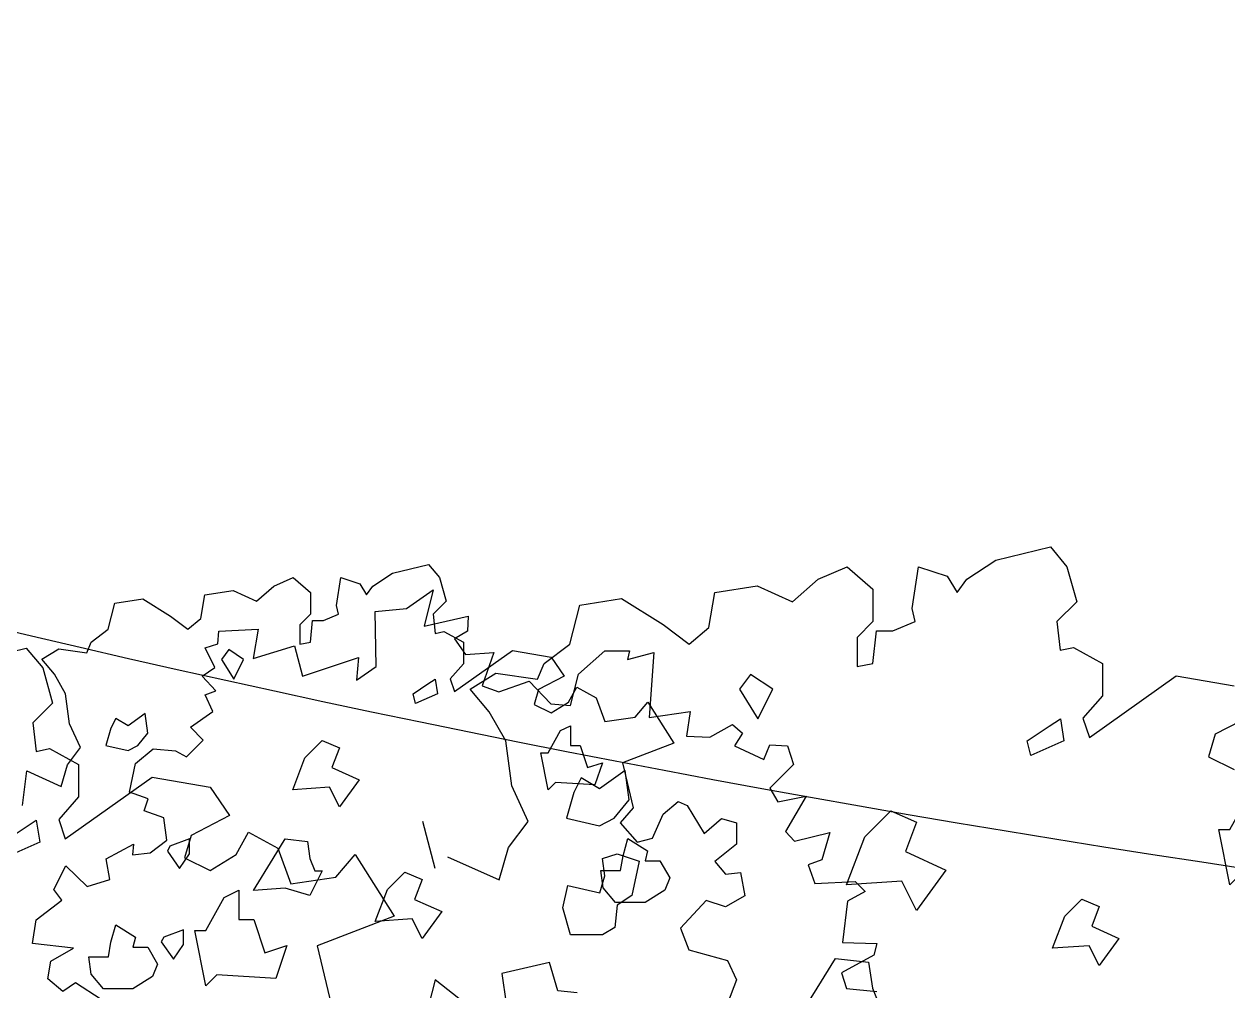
# Model space of a CAD drawing. Header units: inches. Extents: x -11 to 128, y 7 to 56.
# Drawn here: x 32.276 to 32.857, y 22.928 to 23.394 of the extents above; entities that cross this region are included whole.
import ezdxf

# ---------------------------------------------------------------- set-up
doc = ezdxf.new("R2010")
doc.units = ezdxf.units.IN
doc.header["$MEASUREMENT"] = 0
doc.layers.add('CAY', color=94, linetype='Continuous')
doc.layers.add('CAY-3', color=61, linetype='Continuous')
picture_1 = doc.add_image_def('image1.jpg', size_in_pixel=(1680, 1093))

# ---------------------------------------------------------------- blocks, each defined once
blk = doc.blocks.new('A$C76451831')
at = {"layer": 'CAY'}
for p, q in [((3764, 1772.8), (3822.4, 1787)), ((3822.4, 1787), (3840.1, 1765.7)), ((3732.8, 1752.2), (3764, 1772.8)), ((3573, 1752.2), (3604.2, 1765.7)), ((3604.2, 1765.7), (3631.9, 1741.6)), ((3673.8, 1720.9), (3680.9, 1765.7)), ((3680.9, 1765.7), (3711.5, 1755.7)), ((3840.1, 1765.7), (3850.7, 1728)), ((3545.3, 1728), (3573, 1752.2)), ((3711.5, 1755.7), (3722.2, 1738)), ((3722.2, 1738), (3732.8, 1752.2)), ((3455.6, 1700.3), (3462.1, 1738)), ((3462.1, 1738), (3507.5, 1745.1)), ((3507.5, 1745.1), (3545.3, 1728)), ((3631.9, 1741.6), (3631.9, 1706.7)), ((3306.5, 1682.6), (3317.1, 1724.4)), ((3317.1, 1724.4), (3361.9, 1731.5)), ((3361.9, 1731.5), (3406.7, 1703.8)), ((3677.3, 1706.7), (3673.8, 1720.9)), ((3850.7, 1728), (3829.5, 1706.7)), ((3631.9, 1706.7), (3614.8, 1689.6)), ((3653.2, 1696.7), (3677.3, 1706.7)), ((3829.5, 1706.7), (3833, 1676.1)), ((3406.7, 1703.8), (3434.4, 1682.6)), ((3434.4, 1682.6), (3455.6, 1700.3)), ((3631.9, 1661.9), (3635.5, 1696.7)), ((3635.5, 1696.7), (3653.2, 1696.7)), ((3278.8, 1661.9), (3306.5, 1682.6)), ((3614.8, 1689.6), (3614.8, 1658.4)), ((2664.3, 1664.1), (2722.6, 1678.3)), ((2722.6, 1678.3), (2740.3, 1657)), ((3833, 1676.1), (3847.2, 1679)), ((3847.2, 1679), (3878.4, 1661.9)), ((2740.3, 1657), (2750.9, 1619.3)), ((3271.7, 1644.8), (3278.8, 1661.9)), ((3614.8, 1658.4), (3631.9, 1661.9)), ((3878.4, 1661.9), (3878.4, 1627.1)), ((3199.2, 1634.2), (3226.9, 1651.3)), ((3226.9, 1651.3), (3271.7, 1644.8)), ((3864.3, 1582.3), (3957.4, 1648.4)), ((3957.4, 1648.4), (4019.9, 1637.7)), ((3219.8, 1610), (3199.2, 1634.2)), ((2750.9, 1619.3), (2729.7, 1598.1)), ((3878.4, 1627.1), (3857.2, 1602.9)), ((3237.5, 1578.7), (3219.8, 1610)), ((4040.5, 1607.1), (3999.3, 1585.8)), ((2729.7, 1598.1), (2733.2, 1567.4)), ((3857.2, 1602.9), (3864.3, 1582.3)), ((3244, 1530.4), (3237.5, 1578.7)), ((3999.3, 1585.8), (3992.2, 1561.6)), ((2733.2, 1567.4), (2747.4, 1570.3)), ((2747.4, 1570.3), (2778.6, 1553.2)), ((2778.6, 1553.2), (2778.6, 1518.4)), ((3992.2, 1561.6), (4019.9, 1548.1)), ((2764.5, 1473.6), (2857.6, 1539.7)), ((2857.6, 1539.7), (2920.1, 1529)), ((2920.1, 1529), (2940.8, 1498.4)), ((3261.7, 1492), (3244, 1530.4)), ((2778.6, 1518.4), (2757.4, 1494.2)), ((2757.4, 1494.2), (2764.5, 1473.6)), ((2940.8, 1498.4), (2899.5, 1477.1)), ((3240.4, 1464.3), (3261.7, 1492)), ((2899.5, 1477.1), (2892.4, 1452.9)), ((2947.9, 1456.5), (2961.4, 1480.7)), ((2961.4, 1480.7), (2992.7, 1463.6)), ((2992.7, 1463.6), (3006.8, 1425.2)), ((3230.4, 1429.5), (3240.4, 1464.3)), ((2892.4, 1452.9), (2920.1, 1439.4)), ((2920.1, 1439.4), (2947.9, 1456.5)), ((3055.2, 1432.3), (3075.8, 1456.5)), ((3075.8, 1456.5), (3117.7, 1390.4)), ((3175, 1454.3), (3230.4, 1429.5)), ((3006.8, 1425.2), (3055.2, 1432.3)), ((3117.7, 1390.4), (3035.1, 1358.6)), ((3035.1, 1358.6), (3052.2, 1286.6))]:
    blk.add_line(p, q, dxfattribs=at)
blk.add_lwpolyline([(4200.2, 1766.3), (4172.8, 1784.2), (4159, 1774.7), (4143.2, 1788.5), (4146.4, 1807.4), (4170.6, 1821.2), (4126.4, 1826.4), (4130.6, 1851.7), (4158, 1872.8), (4149.6, 1884.4), (4162.2, 1909.7), (4185.4, 1887.6), (4209.7, 1895), (4205.5, 1917.1), (4235, 1933), (4233.9, 1921.4), (4252.9, 1923.5), (4270.8, 1937.2), (4267.7, 1961.4), (4246.6, 1968.8), (4250.8, 1981.5), (4230.8, 1988.9), (4237.1, 2019.4), (4256.1, 2035.3), (4280.3, 2033.1), (4291.9, 2026.8), (4309.9, 2044.7), (4296.2, 2058.5), (4320.4, 2075.3), (4312, 2093.3), (4323.6, 2097.5), (4308.8, 2113.3), (4322.5, 2122.8), (4312, 2143.9), (4325.7, 2148.1), (4326.7, 2161.8), (4368.9, 2163.9), (4363.7, 2132.3), (4408, 2146), (4416.4, 2113.3), (4476.5, 2133.3), (4474.4, 2109.1), (4495.5, 2123.9), (4494.4, 2182.9), (4528.2, 2186.1), (4556.7, 2206.1), (4547.2, 2167.1), (4594.6, 2177.6), (4593.6, 2161.8), (4579.9, 2153.4), (4591.5, 2136.5), (4622.1, 2138.6), (4609.4, 2102.8), (4627.3, 2096.4), (4660, 2108), (4683.2, 2083.8), (4704.3, 2081.7), (4712.8, 2115.4), (4741.2, 2140.7), (4767.6, 2140.7), (4765.5, 2131.2), (4794, 2138.6), (4788.7, 2069), (4833, 2075.3), (4828.8, 2049), (4854.1, 2047.9), (4878.3, 2061.6), (4888.9, 2052.1), (4880.5, 2038.4), (4912.1, 2023.7), (4918.4, 2039.5), (4937.4, 2038.4), (4943.7, 2018.4), (4918.4, 1993.1), (4926.9, 1978.3), (4957.4, 1984.6), (4935.3, 1946.7), (4944.8, 1936.1), (4982.8, 1945.6), (4974.3, 1916.1), (4959.6, 1910.8), (4966.9, 1890.8), (5010.2, 1892.9), (5020.7, 1882.3), (5001.7, 1871.8), (4996.5, 1827.5), (5033.4, 1826.4), (5030.2, 1813.8), (4995.4, 1794.8), (5000.7, 1777.9), (5033.4, 1774.7)], dxfattribs=at)
for points in [[(4784.5, 1915.2), (4800.4, 1915.2), (4810.9, 1896.7), (4805.6, 1883.5), (4784.5, 1870.3), (4752.8, 1870.3), (4739.6, 1886.1), (4737, 1904.6), (4758.1, 1904.6), (4760.8, 1920.5), (4766, 1939), (4787.2, 1925.7)], [(4507.9, 1884.3), (4526.4, 1902.8), (4544.9, 1894.9), (4536.9, 1873.7), (4566, 1860.5), (4544.9, 1831.5), (4534.3, 1852.6), (4494.7, 1850)], [(4267.5, 1833.2), (4264.9, 1827.9), (4278.1, 1809.4), (4288.7, 1825.2), (4288.7, 1841.1)], [(3524.3, 1634.1), (3500.5, 1649.9), (3488.6, 1634.1), (3508.4, 1602.4)], [(3821.2, 1594.5), (3833.1, 1602.4), (3837, 1578.6), (3801.4, 1562.8), (3797.4, 1578.6)], [(3369.9, 1515.3), (3365.9, 1547), (3338.2, 1527.2), (3318.4, 1539), (3310.5, 1523.2), (3302.6, 1495.5), (3338.2, 1487.6), (3354, 1495.5)], [(4035, 1519.2), (4050.8, 1527.2), (4050.8, 1495.5), (4066.6, 1495.5), (4078.5, 1459.8), (4102.3, 1467.8), (4090.4, 1432.1), (4027.1, 1436.1), (4015.2, 1424.2), (4003.3, 1483.6), (4015.2, 1483.6)], [(3623.3, 1475.7), (3651, 1503.4), (3678.7, 1491.5), (3666.8, 1459.8), (3710.3, 1440), (3678.7, 1396.5), (3662.8, 1428.1), (3603.5, 1424.2)], [(2721.4, 1485.8), (2733.3, 1493.7), (2737.3, 1469.9), (2701.6, 1454.1), (2697.7, 1469.9)], [(2935.2, 1410.5), (2951, 1418.5), (2951, 1386.8), (2966.9, 1386.8), (2978.8, 1351.1), (3002.5, 1359.1), (2990.6, 1323.4), (2927.3, 1327.4), (2915.4, 1315.5), (2903.5, 1374.9), (2915.4, 1374.9)], [(3837.8, 1390.3), (3856.3, 1408.8), (3874.8, 1400.9), (3866.9, 1379.8), (3895.9, 1366.6), (3874.8, 1337.5), (3864.2, 1358.6), (3824.6, 1356)], [(3571.8, 1313.3), (3591.6, 1345), (3627.2, 1341), (3631.2, 1313.3), (3639.1, 1293.5), (3651, 1293.5), (3631.2, 1253.9), (3591.6, 1265.8), (3540.1, 1261.8)]]:
    blk.add_lwpolyline(points, close=True, dxfattribs=at)
at = {"layer": 'CAY-3'}
blk.add_line((6577.4, 899), (6564.2, 949.2), dxfattribs=at)
for points in [[(6134, 966.6), (6138.7, 1003.6), (6175.6, 987), (6182.3, 1010.2), (6196.5, 1028.7), (6184.7, 1054.3), (6180.3, 1086.5), (6168.5, 1107.4), (6154.8, 1123.5), (6173.3, 1134.9), (6203.1, 1130.6), (6207.9, 1142), (6226.3, 1155.7), (6233.4, 1183.7), (6263.3, 1188.4), (6293.2, 1169.9), (6311.6, 1155.7), (6325.8, 1167.5), (6330.1, 1192.7), (6360.4, 1197.4), (6385.5, 1186), (6404, 1202.1), (6424.8, 1211.2), (6443.3, 1195.1), (6443.3, 1171.9), (6431.9, 1160.5), (6431.9, 1139.6), (6443.3, 1142), (6445.7, 1165.2), (6457.5, 1165.2), (6473.6, 1171.9), (6471.2, 1181.3), (6475.9, 1211.2), (6496.4, 1204.5), (6503.5, 1192.7), (6510.5, 1202.1), (6531.4, 1215.9), (6570.3, 1225.3), (6582.1, 1211.2), (6589.1, 1186), (6575, 1171.9), (6577.4, 1151.4), (6586.8, 1153.4), (6607.6, 1142), (6607.6, 1118.8), (6593.5, 1102.7), (6598.2, 1088.9), (6660.3, 1132.9), (6702, 1125.9), (6715.7, 1105.4), (6688.2, 1091.2), (6683.5, 1075.1), (6702, 1066.1), (6720.4, 1077.5), (6729.5, 1093.6), (6750.3, 1082.2), (6759.7, 1056.6), (6792, 1061.4), (6805.7, 1077.5), (6833.6, 1033.4), (6778.6, 1012.2), (6790, 964.2), (6775.9, 948.1), (6794.3, 927.3), (6810.8, 931.6), (6822.2, 957.2), (6838.4, 970.9), (6847.8, 966.6), (6866.3, 936.3), (6884.7, 952.4), (6900.9, 948.1), (6900.9, 924.9), (6877.7, 906.4), (6889.1, 892.7), (6905.2, 894.6), (6909.9, 869.5), (6889.1, 857.7), (6868.2, 864.7), (6840.7, 834.9), (6849.8, 811.7), (6891.4, 800.2), (6900.9, 779.4), (6891.4, 753.8)], [(6729.9, 765.3), (6709, 767.6), (6700, 797.9), (6648.9, 786.1), (6653.6, 753.8)], [(6609.6, 753.8), (6577.4, 779.4), (6570.3, 751.5)]]:
    blk.add_lwpolyline(points, dxfattribs=at)
for points in [[(6371.5, 1123.4), (6355.7, 1134), (6347.8, 1123.4), (6361, 1102.3)], [(6569.5, 1097), (6577.4, 1102.3), (6580, 1086.5), (6556.3, 1075.9), (6553.6, 1086.5)], [(6268.6, 1044.2), (6266, 1065.3), (6247.5, 1052.1), (6234.3, 1060.1), (6229, 1049.5), (6223.7, 1031), (6247.5, 1025.7), (6258, 1031)], [(6712, 1046.9), (6722.6, 1052.1), (6722.6, 1031), (6733.1, 1031), (6741, 1007.2), (6756.9, 1012.5), (6748.9, 988.8), (6706.7, 991.4), (6698.8, 983.5), (6690.9, 1023.1), (6698.8, 1023.1)], [(6437.5, 1017.8), (6456, 1036.3), (6474.5, 1028.4), (6466.5, 1007.2), (6495.6, 994), (6474.5, 965), (6463.9, 986.1), (6424.3, 983.5)], [(6292.4, 922.8), (6289.7, 917.5), (6302.9, 899), (6313.5, 914.8), (6313.5, 930.7)], [(6403.2, 909.6), (6416.4, 930.7), (6440.2, 928), (6442.8, 909.6), (6448.1, 896.4), (6456, 896.4), (6442.8, 870), (6416.4, 877.9), (6382.1, 875.2)], [(6714.6, 856.8), (6719.9, 880.5), (6754.2, 872.6), (6759.5, 891.1), (6756.9, 909.6), (6772.7, 914.8), (6796.5, 906.9), (6788.5, 870), (6772.7, 859.4), (6770.1, 835.6), (6756.9, 827.7), (6722.6, 827.7)], [(6252.8, 814.5), (6268.6, 814.5), (6279.2, 796), (6273.9, 782.8), (6252.8, 769.6), (6221.1, 769.6), (6207.9, 785.5), (6205.3, 803.9), (6226.4, 803.9), (6229, 819.8), (6234.3, 838.3), (6255.4, 825.1)]]:
    blk.add_lwpolyline(points, close=True, dxfattribs=at)

msp = doc.modelspace()

# ---------------------------------------------------------------- linework, layer by layer
msp.add_arc((33.915, 30.05035), 7.14061, 251.340801, 300.388716)

# ---------------------------------------------------------------- block references
at = {"layer": 'CAY', "xscale": 0.0004489089019145984, "yscale": 0.0004489089019145984, "zscale": 0.0004489089019145984}
for p in [(29.52183, 22.5838), (31.05513, 22.34016), (30.42787, 22.13133)]:
    msp.add_blockref('A$C76451831', p, dxfattribs=at)

# ---------------------------------------------------------------- pictures from other files: only their frames are drawn
image = msp.add_image(picture_1, insert=(12.49661, 7.37723), size_in_units=(74.4025, 48.40591))
image.dxf.flags = 6

doc.saveas('drawing.dxf')
